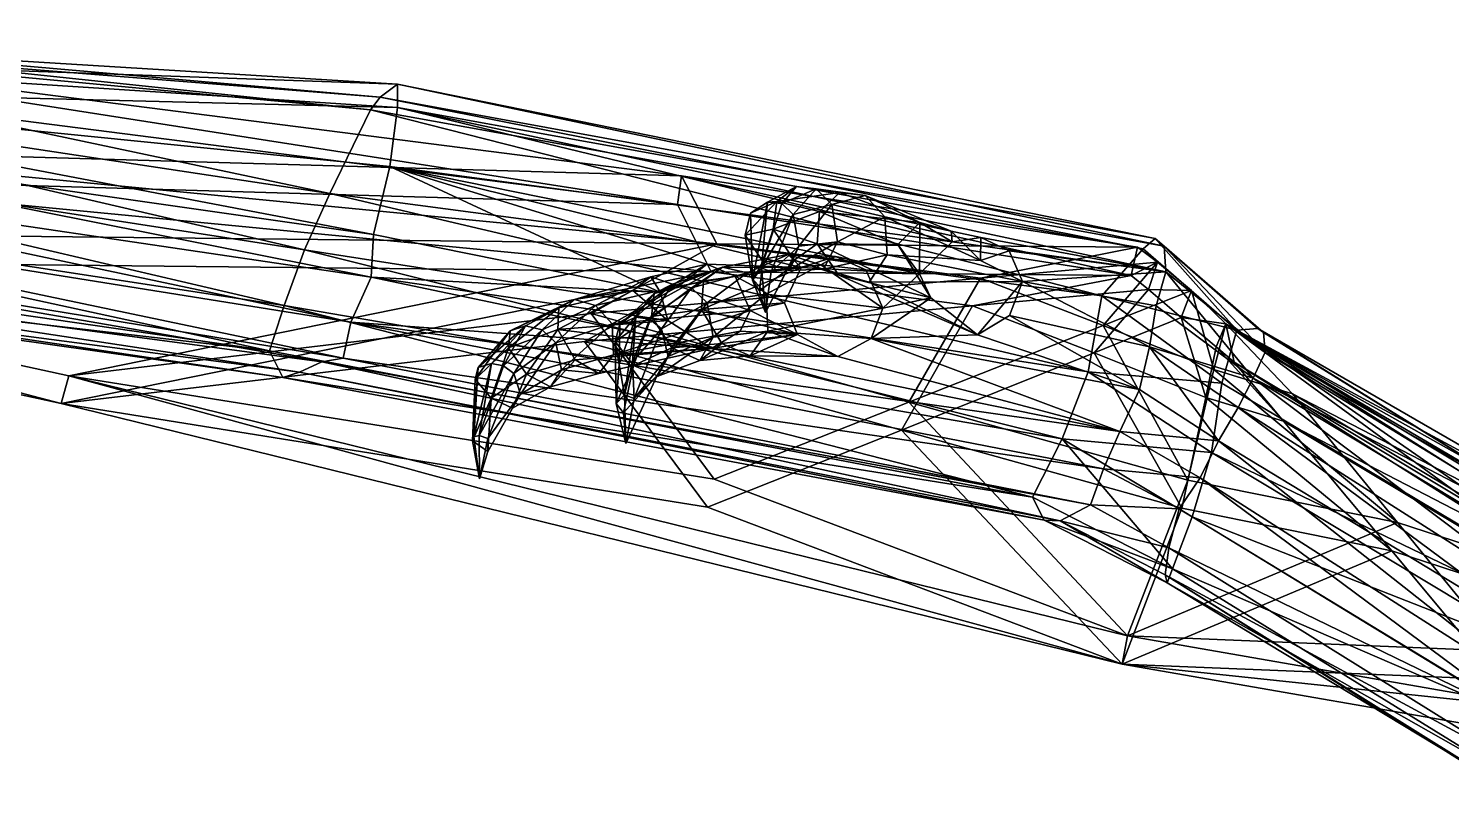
# Model space of a CAD drawing. Extents: x -3.67 to 3.67, y -1.12 to 0.75.
# Drawn here: x -1.6281 to -1.3156, y 0.2034 to 0.3706 of the extents above; entities that cross this region are included whole.
import ezdxf

# ---------------------------------------------------------------- set-up
doc = ezdxf.new("R2010")
doc.units = 0
doc.layers.add('PTERANDN$LWO', color=1, linetype='CONTINUOUS')

msp = doc.modelspace()

# ---------------------------------------------------------------- linework, layer by layer
at = {"layer": 'PTERANDN$LWO'}
for points in [[(-1.56189, 0.3344, 0.62786), (-1.73005, 0.35979, 0.62921), (-1.7249, 0.36884, 0.63714)], [(-1.72289, 0.37064, 0.64475), (-1.55298, 0.35279, 0.63169), (-1.7249, 0.36884, 0.63714)], [(-1.55298, 0.35279, 0.63169), (-1.56189, 0.3344, 0.62786), (-1.7249, 0.36884, 0.63714)], [(-1.55087, 0.35552, 0.63979), (-1.72289, 0.37064, 0.64475), (-1.72135, 0.36909, 0.65276)], [(-1.55298, 0.35279, 0.63169), (-1.72289, 0.37064, 0.64475), (-1.55087, 0.35552, 0.63979)], [(-1.72133, 0.36453, 0.66019), (-1.54704, 0.35843, 0.65815), (-1.72135, 0.36909, 0.65276)], [(-1.54704, 0.35843, 0.65815), (-1.55087, 0.35552, 0.63979), (-1.72135, 0.36909, 0.65276)], [(-1.7129, 0.36101, 0.6376), (-1.48554, 0.33197, 0.63655), (-1.71215, 0.3673, 0.63721)], [(-1.71215, 0.3673, 0.63721), (-1.48467, 0.33825, 0.6362), (-1.6931, 0.34427, 0.14988)], [(-1.48467, 0.33825, 0.6362), (-1.71215, 0.3673, 0.63721), (-1.48554, 0.33197, 0.63655)], [(-1.54707, 0.35324, 0.66647), (-1.72133, 0.36453, 0.66019), (-1.72153, 0.35765, 0.6656)], [(-1.54704, 0.35843, 0.65815), (-1.72133, 0.36453, 0.66019), (-1.54707, 0.35324, 0.66647)], [(-1.73005, 0.35979, 0.62921), (-1.56747, 0.32196, 0.62492), (-1.73544, 0.34797, 0.6253)], [(-1.56747, 0.32196, 0.62492), (-1.73005, 0.35979, 0.62921), (-1.56189, 0.3344, 0.62786)], [(-1.48554, 0.33197, 0.63655), (-1.7129, 0.36101, 0.6376), (-1.69405, 0.338, 0.15021)], [(-1.72192, 0.34958, 0.66868), (-1.55228, 0.32538, 0.67969), (-1.72153, 0.35765, 0.6656)], [(-1.55228, 0.32538, 0.67969), (-1.54874, 0.3403, 0.67833), (-1.72153, 0.35765, 0.6656)], [(-1.54874, 0.3403, 0.67833), (-1.54707, 0.35324, 0.66647), (-1.72153, 0.35765, 0.6656)], [(-1.38067, 0.32449, 0.64265), (-1.55087, 0.35552, 0.63979), (-1.54704, 0.35843, 0.65815)], [(-1.54704, 0.35843, 0.65815), (-1.54707, 0.35324, 0.66647), (-1.3787, 0.32281, 0.65215)], [(-1.38067, 0.32449, 0.64265), (-1.54704, 0.35843, 0.65815), (-1.3787, 0.32281, 0.65215)], [(-1.55298, 0.35279, 0.63169), (-1.55087, 0.35552, 0.63979), (-1.38328, 0.32223, 0.63342)], [(-1.55087, 0.35552, 0.63979), (-1.38067, 0.32449, 0.64265), (-1.38328, 0.32223, 0.63342)], [(-1.54874, 0.3403, 0.67833), (-1.42522, 0.32372, 0.66201), (-1.54707, 0.35324, 0.66647)], [(-1.54707, 0.35324, 0.66647), (-1.42522, 0.32372, 0.66201), (-1.37829, 0.31712, 0.66085)], [(-1.54707, 0.35324, 0.66647), (-1.37829, 0.31712, 0.66085), (-1.3787, 0.32281, 0.65215)], [(-1.39236, 0.31185, 0.62474), (-1.56189, 0.3344, 0.62786), (-1.55298, 0.35279, 0.63169)], [(-1.39236, 0.31185, 0.62474), (-1.55298, 0.35279, 0.63169), (-1.38328, 0.32223, 0.63342)], [(-1.57195, 0.30976, 0.62809), (-1.73896, 0.33543, 0.62453), (-1.73544, 0.34797, 0.6253)], [(-1.56747, 0.32196, 0.62492), (-1.57195, 0.30976, 0.62809), (-1.73544, 0.34797, 0.6253)], [(-1.5528, 0.31601, 0.68037), (-1.72192, 0.34958, 0.66868), (-1.72226, 0.34105, 0.66911)], [(-1.5528, 0.31601, 0.68037), (-1.55228, 0.32538, 0.67969), (-1.72192, 0.34958, 0.66868)], [(-1.6931, 0.34427, 0.14988), (-1.47693, 0.32334, 0.3919), (-1.76681, 0.32643, -0.36444)], [(-1.6931, 0.34427, 0.14988), (-1.48467, 0.33825, 0.6362), (-1.47693, 0.32334, 0.3919)], [(-1.72398, 0.33276, 0.66675), (-1.55732, 0.30609, 0.67026), (-1.72226, 0.34105, 0.66911)], [(-1.55732, 0.30609, 0.67026), (-1.5528, 0.31601, 0.68037), (-1.72226, 0.34105, 0.66911)], [(-1.47819, 0.31712, 0.39226), (-1.69405, 0.338, 0.15021), (-1.76795, 0.32019, -0.36403)], [(-1.48554, 0.33197, 0.63655), (-1.69405, 0.338, 0.15021), (-1.47819, 0.31712, 0.39226)], [(-1.55228, 0.32538, 0.67969), (-1.48925, 0.31262, 0.67683), (-1.54874, 0.3403, 0.67833)], [(-1.54874, 0.3403, 0.67833), (-1.45836, 0.3181, 0.67448), (-1.43237, 0.31668, 0.67191)], [(-1.48925, 0.31262, 0.67683), (-1.47909, 0.31886, 0.67569), (-1.54874, 0.3403, 0.67833)], [(-1.47909, 0.31886, 0.67569), (-1.45836, 0.3181, 0.67448), (-1.54874, 0.3403, 0.67833)], [(-1.43237, 0.31668, 0.67191), (-1.42522, 0.32372, 0.66201), (-1.54874, 0.3403, 0.67833)], [(-1.48554, 0.33197, 0.63655), (-1.38589, 0.31635, 0.63399), (-1.48467, 0.33825, 0.6362)], [(-1.48467, 0.33825, 0.6362), (-1.38455, 0.32254, 0.63354), (-1.47693, 0.32334, 0.3919)], [(-1.38455, 0.32254, 0.63354), (-1.48467, 0.33825, 0.6362), (-1.38589, 0.31635, 0.63399)], [(-1.73896, 0.33543, 0.62453), (-1.57515, 0.29979, 0.63272), (-1.74251, 0.32408, 0.62866)], [(-1.57515, 0.29979, 0.63272), (-1.73896, 0.33543, 0.62453), (-1.57195, 0.30976, 0.62809)], [(-1.45944, 0.33589, 0.73607), (-1.46577, 0.33249, 0.75276), (-1.46266, 0.33215, 0.75294)], [(-1.45944, 0.33589, 0.73607), (-1.46372, 0.33263, 0.73234), (-1.46577, 0.33249, 0.75276)], [(-1.45944, 0.33589, 0.73607), (-1.44988, 0.33461, 0.71474), (-1.46372, 0.33263, 0.73234)], [(-1.45433, 0.33041, 0.71097), (-1.46372, 0.33263, 0.73234), (-1.44988, 0.33461, 0.71474)], [(-1.4551, 0.33541, 0.73673), (-1.45944, 0.33589, 0.73607), (-1.46266, 0.33215, 0.75294)], [(-1.4551, 0.33541, 0.73673), (-1.46266, 0.33215, 0.75294), (-1.46013, 0.32976, 0.75183)], [(-1.45163, 0.33193, 0.73611), (-1.4551, 0.33541, 0.73673), (-1.46013, 0.32976, 0.75183)], [(-1.44988, 0.33461, 0.71474), (-1.45944, 0.33589, 0.73607), (-1.4551, 0.33541, 0.73673)], [(-1.44433, 0.3339, 0.7161), (-1.4551, 0.33541, 0.73673), (-1.45163, 0.33193, 0.73611)], [(-1.44433, 0.3339, 0.7161), (-1.44988, 0.33461, 0.71474), (-1.4551, 0.33541, 0.73673)], [(-1.44988, 0.33461, 0.71474), (-1.43232, 0.32803, 0.68227), (-1.45433, 0.33041, 0.71097)], [(-1.44988, 0.33461, 0.71474), (-1.44433, 0.3339, 0.7161), (-1.43232, 0.32803, 0.68227)], [(-1.55894, 0.29817, 0.66563), (-1.72398, 0.33276, 0.66675), (-1.72547, 0.32546, 0.66225)], [(-1.55894, 0.29817, 0.66563), (-1.55732, 0.30609, 0.67026), (-1.72398, 0.33276, 0.66675)], [(-1.56747, 0.32196, 0.62492), (-1.56189, 0.3344, 0.62786), (-1.39535, 0.29521, 0.62099)], [(-1.56189, 0.3344, 0.62786), (-1.39236, 0.31185, 0.62474), (-1.39535, 0.29521, 0.62099)], [(-1.38589, 0.31635, 0.63399), (-1.48554, 0.33197, 0.63655), (-1.47819, 0.31712, 0.39226)], [(-1.46951, 0.33003, 0.75012), (-1.46372, 0.33263, 0.73234), (-1.47072, 0.32524, 0.74677)], [(-1.46456, 0.3265, 0.72878), (-1.47072, 0.32524, 0.74677), (-1.46372, 0.33263, 0.73234)], [(-1.46372, 0.33263, 0.73234), (-1.46951, 0.33003, 0.75012), (-1.46577, 0.33249, 0.75276)], [(-1.46951, 0.33003, 0.75012), (-1.46907, 0.31535, 0.76285), (-1.46577, 0.33249, 0.75276)], [(-1.46707, 0.31807, 0.76541), (-1.46577, 0.33249, 0.75276), (-1.46907, 0.31535, 0.76285)], [(-1.46266, 0.33215, 0.75294), (-1.46577, 0.33249, 0.75276), (-1.46707, 0.31807, 0.76541)], [(-1.46266, 0.33215, 0.75294), (-1.46707, 0.31807, 0.76541), (-1.46013, 0.32976, 0.75183)], [(-1.46372, 0.33263, 0.73234), (-1.45433, 0.33041, 0.71097), (-1.46456, 0.3265, 0.72878)], [(-1.45163, 0.33193, 0.73611), (-1.46013, 0.32976, 0.75183), (-1.45888, 0.32277, 0.74875)], [(-1.4504, 0.32376, 0.73421), (-1.45163, 0.33193, 0.73611), (-1.45888, 0.32277, 0.74875)], [(-1.44002, 0.32923, 0.71636), (-1.44433, 0.3339, 0.7161), (-1.45163, 0.33193, 0.73611)], [(-1.44002, 0.32923, 0.71636), (-1.45163, 0.33193, 0.73611), (-1.4504, 0.32376, 0.73421)], [(-1.44433, 0.3339, 0.7161), (-1.44002, 0.32923, 0.71636), (-1.42543, 0.3261, 0.68373)], [(-1.42543, 0.3261, 0.68373), (-1.43232, 0.32803, 0.68227), (-1.44433, 0.3339, 0.7161)], [(-1.47072, 0.32524, 0.74677), (-1.46907, 0.31535, 0.76285), (-1.46951, 0.33003, 0.75012)], [(-1.46497, 0.31713, 0.76479), (-1.46013, 0.32976, 0.75183), (-1.46707, 0.31807, 0.76541)], [(-1.45888, 0.32277, 0.74875), (-1.46013, 0.32976, 0.75183), (-1.46497, 0.31713, 0.76479)], [(-1.45488, 0.32328, 0.70854), (-1.46456, 0.3265, 0.72878), (-1.45433, 0.33041, 0.71097)], [(-1.45433, 0.33041, 0.71097), (-1.43714, 0.32318, 0.68326), (-1.45488, 0.32328, 0.70854)], [(-1.43714, 0.32318, 0.68326), (-1.45433, 0.33041, 0.71097), (-1.43232, 0.32803, 0.68227)], [(-1.43952, 0.32092, 0.7167), (-1.44002, 0.32923, 0.71636), (-1.4504, 0.32376, 0.73421)], [(-1.44002, 0.32923, 0.71636), (-1.43952, 0.32092, 0.7167), (-1.41898, 0.31961, 0.68576)], [(-1.41898, 0.31961, 0.68576), (-1.42543, 0.3261, 0.68373), (-1.44002, 0.32923, 0.71636)], [(-1.76795, 0.32019, -0.36403), (-1.76681, 0.32643, -0.36444), (-1.6209, 0.28823, -0.38372)], [(-1.76681, 0.32643, -0.36444), (-1.47693, 0.32334, 0.3919), (-1.61925, 0.29433, -0.38444)], [(-1.76681, 0.32643, -0.36444), (-1.61925, 0.29433, -0.38444), (-1.6209, 0.28823, -0.38372)], [(-1.73094, 0.31971, 0.65447), (-1.56364, 0.2974, 0.65395), (-1.72547, 0.32546, 0.66225)], [(-1.56364, 0.2974, 0.65395), (-1.55894, 0.29817, 0.66563), (-1.72547, 0.32546, 0.66225)], [(-1.48925, 0.31262, 0.67683), (-1.55228, 0.32538, 0.67969), (-1.5528, 0.31601, 0.68037)], [(-1.46679, 0.31944, 0.74503), (-1.47072, 0.32524, 0.74677), (-1.46456, 0.3265, 0.72878)], [(-1.47072, 0.32524, 0.74677), (-1.46679, 0.31944, 0.74503), (-1.46907, 0.31535, 0.76285)], [(-1.4599, 0.31969, 0.72907), (-1.46679, 0.31944, 0.74503), (-1.46456, 0.3265, 0.72878)], [(-1.4599, 0.31969, 0.72907), (-1.46456, 0.3265, 0.72878), (-1.45488, 0.32328, 0.70854)], [(-1.43237, 0.31668, 0.67191), (-1.43714, 0.32318, 0.68326), (-1.43232, 0.32803, 0.68227)], [(-1.42522, 0.32372, 0.66201), (-1.43237, 0.31668, 0.67191), (-1.43232, 0.32803, 0.68227)], [(-1.43232, 0.32803, 0.68227), (-1.42543, 0.3261, 0.68373), (-1.42522, 0.32372, 0.66201)], [(-1.42543, 0.3261, 0.68373), (-1.41898, 0.31961, 0.68576), (-1.41891, 0.32471, 0.66318)], [(-1.41891, 0.32471, 0.66318), (-1.42522, 0.32372, 0.66201), (-1.42543, 0.3261, 0.68373)], [(-1.57515, 0.29979, 0.63272), (-1.7394, 0.31882, 0.63604), (-1.74251, 0.32408, 0.62866)], [(-1.47693, 0.32334, 0.3919), (-1.50453, 0.30798, 0.12482), (-1.61925, 0.29433, -0.38444)], [(-1.40109, 0.28043, 0.62081), (-1.57195, 0.30976, 0.62809), (-1.56747, 0.32196, 0.62492)], [(-1.40109, 0.28043, 0.62081), (-1.56747, 0.32196, 0.62492), (-1.39535, 0.29521, 0.62099)], [(-1.47693, 0.32334, 0.3919), (-1.41902, 0.31576, 0.47393), (-1.50453, 0.30798, 0.12482)], [(-1.47693, 0.32334, 0.3919), (-1.38455, 0.32254, 0.63354), (-1.41902, 0.31576, 0.47393)], [(-1.46625, 0.3082, 0.77015), (-1.45888, 0.32277, 0.74875), (-1.46497, 0.31713, 0.76479)], [(-1.46625, 0.3082, 0.77015), (-1.46146, 0.31762, 0.74588), (-1.45888, 0.32277, 0.74875)], [(-1.45348, 0.31772, 0.7316), (-1.4504, 0.32376, 0.73421), (-1.46128, 0.31744, 0.74577)], [(-1.4504, 0.32376, 0.73421), (-1.45888, 0.32277, 0.74875), (-1.46128, 0.31744, 0.74577)], [(-1.45009, 0.31639, 0.71117), (-1.4599, 0.31969, 0.72907), (-1.45488, 0.32328, 0.70854)], [(-1.42992, 0.31142, 0.67324), (-1.45488, 0.32328, 0.70854), (-1.43714, 0.32318, 0.68326)], [(-1.45488, 0.32328, 0.70854), (-1.42992, 0.31142, 0.67324), (-1.45009, 0.31639, 0.71117)], [(-1.43952, 0.32092, 0.7167), (-1.4504, 0.32376, 0.73421), (-1.45348, 0.31772, 0.7316)], [(-1.43237, 0.31668, 0.67191), (-1.42992, 0.31142, 0.67324), (-1.43714, 0.32318, 0.68326)], [(-1.41891, 0.32471, 0.66318), (-1.37829, 0.31712, 0.66085), (-1.42522, 0.32372, 0.66201)], [(-1.38455, 0.32254, 0.63354), (-1.38015, 0.31929, 0.63261), (-1.41902, 0.31576, 0.47393)], [(-1.41273, 0.3218, 0.66438), (-1.41891, 0.32471, 0.66318), (-1.41898, 0.31961, 0.68576)], [(-1.41273, 0.3218, 0.66438), (-1.37829, 0.31712, 0.66085), (-1.41891, 0.32471, 0.66318)], [(-1.39236, 0.31185, 0.62474), (-1.38328, 0.32223, 0.63342), (-1.36272, 0.30431, 0.62806)], [(-1.38015, 0.31929, 0.63261), (-1.38455, 0.32254, 0.63354), (-1.38589, 0.31635, 0.63399)], [(-1.38328, 0.32223, 0.63342), (-1.38067, 0.32449, 0.64265), (-1.36272, 0.30431, 0.62806)], [(-1.38067, 0.32449, 0.64265), (-1.3581, 0.30473, 0.63491), (-1.36272, 0.30431, 0.62806)], [(-1.35688, 0.30383, 0.64279), (-1.38067, 0.32449, 0.64265), (-1.3787, 0.32281, 0.65215)], [(-1.35688, 0.30383, 0.64279), (-1.3581, 0.30473, 0.63491), (-1.38067, 0.32449, 0.64265)], [(-1.37829, 0.31712, 0.66085), (-1.35651, 0.29947, 0.65021), (-1.3787, 0.32281, 0.65215)], [(-1.35651, 0.29947, 0.65021), (-1.35688, 0.30383, 0.64279), (-1.3787, 0.32281, 0.65215)], [(-1.47819, 0.31712, 0.39226), (-1.76795, 0.32019, -0.36403), (-1.6209, 0.28823, -0.38372)], [(-1.7394, 0.31882, 0.63604), (-1.57226, 0.29392, 0.63851), (-1.73594, 0.31718, 0.64509)], [(-1.7394, 0.31882, 0.63604), (-1.57515, 0.29979, 0.63272), (-1.57226, 0.29392, 0.63851)], [(-1.56855, 0.29509, 0.64394), (-1.73094, 0.31971, 0.65447), (-1.73594, 0.31718, 0.64509)], [(-1.73094, 0.31971, 0.65447), (-1.56855, 0.29509, 0.64394), (-1.56364, 0.2974, 0.65395)], [(-1.49137, 0.31604, 0.68798), (-1.48536, 0.31403, 0.68983), (-1.47909, 0.31886, 0.67569)], [(-1.47909, 0.31886, 0.67569), (-1.48925, 0.31262, 0.67683), (-1.49137, 0.31604, 0.68798)], [(-1.47287, 0.31621, 0.67551), (-1.47909, 0.31886, 0.67569), (-1.48536, 0.31403, 0.68983)], [(-1.47287, 0.31621, 0.67551), (-1.45836, 0.3181, 0.67448), (-1.47909, 0.31886, 0.67569)], [(-1.46128, 0.32093, 0.68385), (-1.45836, 0.3181, 0.67448), (-1.47569, 0.31818, 0.71321)], [(-1.47569, 0.31818, 0.71321), (-1.47027, 0.31696, 0.71477), (-1.46128, 0.32093, 0.68385)], [(-1.47027, 0.31696, 0.71477), (-1.4541, 0.31868, 0.68539), (-1.46128, 0.32093, 0.68385)], [(-1.46679, 0.31944, 0.74503), (-1.46751, 0.31301, 0.76184), (-1.46907, 0.31535, 0.76285)], [(-1.46679, 0.31944, 0.74503), (-1.46146, 0.31762, 0.74588), (-1.46751, 0.31301, 0.76184)], [(-1.46128, 0.31744, 0.74577), (-1.46679, 0.31944, 0.74503), (-1.4599, 0.31969, 0.72907)], [(-1.45084, 0.32056, 0.67288), (-1.45836, 0.3181, 0.67448), (-1.46128, 0.32093, 0.68385)], [(-1.46128, 0.32093, 0.68385), (-1.4541, 0.31868, 0.68539), (-1.45084, 0.32056, 0.67288)], [(-1.45348, 0.31772, 0.7316), (-1.46128, 0.31744, 0.74577), (-1.4599, 0.31969, 0.72907)], [(-1.45348, 0.31772, 0.7316), (-1.4599, 0.31969, 0.72907), (-1.45009, 0.31639, 0.71117)], [(-1.45084, 0.32056, 0.67288), (-1.43237, 0.31668, 0.67191), (-1.45836, 0.3181, 0.67448)], [(-1.4541, 0.31868, 0.68539), (-1.44416, 0.31757, 0.67308), (-1.45084, 0.32056, 0.67288)], [(-1.44343, 0.3149, 0.71538), (-1.43952, 0.32092, 0.7167), (-1.45348, 0.31772, 0.7316)], [(-1.44416, 0.31757, 0.67308), (-1.43237, 0.31668, 0.67191), (-1.45084, 0.32056, 0.67288)], [(-1.43952, 0.32092, 0.7167), (-1.44343, 0.3149, 0.71538), (-1.4098, 0.315, 0.66967)], [(-1.43952, 0.32092, 0.7167), (-1.4098, 0.315, 0.66967), (-1.41898, 0.31961, 0.68576)], [(-1.41902, 0.31576, 0.47393), (-1.38015, 0.31929, 0.63261), (-1.39206, 0.30536, 0.47069)], [(-1.41898, 0.31961, 0.68576), (-1.4098, 0.315, 0.66967), (-1.41273, 0.3218, 0.66438)], [(-1.41273, 0.3218, 0.66438), (-1.4098, 0.315, 0.66967), (-1.37829, 0.31712, 0.66085)], [(-1.38015, 0.31929, 0.63261), (-1.37265, 0.31303, 0.63075), (-1.39206, 0.30536, 0.47069)], [(-1.38211, 0.31328, 0.63316), (-1.38015, 0.31929, 0.63261), (-1.38589, 0.31635, 0.63399)], [(-1.37265, 0.31303, 0.63075), (-1.38015, 0.31929, 0.63261), (-1.38211, 0.31328, 0.63316)], [(-1.57226, 0.29392, 0.63851), (-1.56855, 0.29509, 0.64394), (-1.73594, 0.31718, 0.64509)], [(-1.50599, 0.30182, 0.1253), (-1.47819, 0.31712, 0.39226), (-1.6209, 0.28823, -0.38372)], [(-1.47809, 0.3003, 0.67525), (-1.5528, 0.31601, 0.68037), (-1.55732, 0.30609, 0.67026)], [(-1.47809, 0.3003, 0.67525), (-1.48767, 0.30648, 0.67716), (-1.5528, 0.31601, 0.68037)], [(-1.48767, 0.30648, 0.67716), (-1.48925, 0.31262, 0.67683), (-1.5528, 0.31601, 0.68037)], [(-1.5082, 0.31107, 0.71695), (-1.50358, 0.30973, 0.71836), (-1.49137, 0.31604, 0.68798)], [(-1.49137, 0.31604, 0.68798), (-1.49536, 0.31306, 0.68678), (-1.5082, 0.31107, 0.71695)], [(-1.42076, 0.30967, 0.47445), (-1.47819, 0.31712, 0.39226), (-1.50599, 0.30182, 0.1253)], [(-1.50453, 0.30798, 0.12482), (-1.41902, 0.31576, 0.47393), (-1.43477, 0.28849, 0.11854)], [(-1.48536, 0.31403, 0.68983), (-1.49137, 0.31604, 0.68798), (-1.50358, 0.30973, 0.71836)], [(-1.48925, 0.31262, 0.67683), (-1.49536, 0.31306, 0.68678), (-1.49137, 0.31604, 0.68798)], [(-1.48668, 0.31446, 0.73322), (-1.47569, 0.31818, 0.71321), (-1.49069, 0.31242, 0.7282)], [(-1.47569, 0.31818, 0.71321), (-1.47986, 0.31519, 0.70818), (-1.49069, 0.31242, 0.7282)], [(-1.48668, 0.31446, 0.73322), (-1.48247, 0.31365, 0.73403), (-1.47569, 0.31818, 0.71321)], [(-1.47287, 0.31621, 0.67551), (-1.48536, 0.31403, 0.68983), (-1.46962, 0.30864, 0.67594)], [(-1.47027, 0.31696, 0.71477), (-1.47569, 0.31818, 0.71321), (-1.48247, 0.31365, 0.73403)], [(-1.48247, 0.31365, 0.73403), (-1.47905, 0.31032, 0.7328), (-1.47027, 0.31696, 0.71477)], [(-1.46207, 0.31035, 0.67531), (-1.4803, 0.30891, 0.70401), (-1.45836, 0.3181, 0.67448)], [(-1.4803, 0.30891, 0.70401), (-1.47986, 0.31519, 0.70818), (-1.45836, 0.3181, 0.67448)], [(-1.47986, 0.31519, 0.70818), (-1.47569, 0.31818, 0.71321), (-1.45836, 0.3181, 0.67448)], [(-1.46606, 0.31224, 0.71418), (-1.47027, 0.31696, 0.71477), (-1.47905, 0.31032, 0.7328)], [(-1.38589, 0.31635, 0.63399), (-1.47819, 0.31712, 0.39226), (-1.42076, 0.30967, 0.47445)], [(-1.46207, 0.31035, 0.67531), (-1.45836, 0.3181, 0.67448), (-1.47287, 0.31621, 0.67551)], [(-1.46962, 0.30864, 0.67594), (-1.46207, 0.31035, 0.67531), (-1.47287, 0.31621, 0.67551)], [(-1.47027, 0.31696, 0.71477), (-1.46606, 0.31224, 0.71418), (-1.4541, 0.31868, 0.68539)], [(-1.46907, 0.31535, 0.76285), (-1.46625, 0.3082, 0.77015), (-1.46707, 0.31807, 0.76541)], [(-1.46146, 0.31762, 0.74588), (-1.46625, 0.3082, 0.77015), (-1.46751, 0.31301, 0.76184)], [(-1.46707, 0.31807, 0.76541), (-1.46625, 0.3082, 0.77015), (-1.46497, 0.31713, 0.76479)], [(-1.46606, 0.31224, 0.71418), (-1.44046, 0.30916, 0.67406), (-1.4541, 0.31868, 0.68539)], [(-1.44416, 0.31757, 0.67308), (-1.4541, 0.31868, 0.68539), (-1.44046, 0.30916, 0.67406)], [(-1.44343, 0.3149, 0.71538), (-1.45348, 0.31772, 0.7316), (-1.45009, 0.31639, 0.71117)], [(-1.41966, 0.30334, 0.67326), (-1.45009, 0.31639, 0.71117), (-1.42992, 0.31142, 0.67324)], [(-1.45009, 0.31639, 0.71117), (-1.41966, 0.30334, 0.67326), (-1.44343, 0.3149, 0.71538)], [(-1.44416, 0.31757, 0.67308), (-1.44046, 0.30916, 0.67406), (-1.43237, 0.31668, 0.67191)], [(-1.42992, 0.31142, 0.67324), (-1.43237, 0.31668, 0.67191), (-1.44046, 0.30916, 0.67406)], [(-1.41902, 0.31576, 0.47393), (-1.39206, 0.30536, 0.47069), (-1.43477, 0.28849, 0.11854)], [(-1.38211, 0.31328, 0.63316), (-1.38589, 0.31635, 0.63399), (-1.42076, 0.30967, 0.47445)], [(-1.4098, 0.315, 0.66967), (-1.38042, 0.30965, 0.66784), (-1.37829, 0.31712, 0.66085)], [(-1.37829, 0.31712, 0.66085), (-1.38042, 0.30965, 0.66784), (-1.3591, 0.29379, 0.65656)], [(-1.3591, 0.29379, 0.65656), (-1.35651, 0.29947, 0.65021), (-1.37829, 0.31712, 0.66085)], [(-1.51161, 0.30928, 0.71202), (-1.49536, 0.31306, 0.68678), (-1.51184, 0.30447, 0.70753)], [(-1.48767, 0.30648, 0.67716), (-1.51184, 0.30447, 0.70753), (-1.49536, 0.31306, 0.68678)], [(-1.49536, 0.31306, 0.68678), (-1.51161, 0.30928, 0.71202), (-1.5082, 0.31107, 0.71695)], [(-1.50358, 0.30973, 0.71836), (-1.49992, 0.3057, 0.71737), (-1.48536, 0.31403, 0.68983)], [(-1.46962, 0.30864, 0.67594), (-1.48536, 0.31403, 0.68983), (-1.49992, 0.3057, 0.71737)], [(-1.49469, 0.30722, 0.74815), (-1.48668, 0.31446, 0.73322), (-1.49823, 0.30562, 0.74471)], [(-1.48668, 0.31446, 0.73322), (-1.49069, 0.31242, 0.7282), (-1.49823, 0.30562, 0.74471)], [(-1.48925, 0.31262, 0.67683), (-1.48767, 0.30648, 0.67716), (-1.49536, 0.31306, 0.68678)], [(-1.49469, 0.30722, 0.74815), (-1.49161, 0.30675, 0.74848), (-1.48668, 0.31446, 0.73322)], [(-1.48247, 0.31365, 0.73403), (-1.48668, 0.31446, 0.73322), (-1.49161, 0.30675, 0.74848)], [(-1.49161, 0.30675, 0.74848), (-1.48903, 0.30462, 0.74701), (-1.48247, 0.31365, 0.73403)], [(-1.49069, 0.31242, 0.7282), (-1.47986, 0.31519, 0.70818), (-1.49124, 0.30736, 0.72293)], [(-1.47986, 0.31519, 0.70818), (-1.4803, 0.30891, 0.70401), (-1.49124, 0.30736, 0.72293)], [(-1.47905, 0.31032, 0.7328), (-1.48247, 0.31365, 0.73403), (-1.48903, 0.30462, 0.74701)], [(-1.46751, 0.31301, 0.76184), (-1.46625, 0.3082, 0.77015), (-1.46907, 0.31535, 0.76285)], [(-1.44343, 0.3149, 0.71538), (-1.41966, 0.30334, 0.67326), (-1.4098, 0.315, 0.66967)], [(-1.38211, 0.31328, 0.63316), (-1.42076, 0.30967, 0.47445), (-1.39403, 0.29934, 0.47117)], [(-1.41966, 0.30334, 0.67326), (-1.41264, 0.30756, 0.67247), (-1.4098, 0.315, 0.66967)], [(-1.4098, 0.315, 0.66967), (-1.41264, 0.30756, 0.67247), (-1.38186, 0.30066, 0.67111)], [(-1.38042, 0.30965, 0.66784), (-1.4098, 0.315, 0.66967), (-1.38186, 0.30066, 0.67111)], [(-1.37491, 0.30712, 0.63125), (-1.38211, 0.31328, 0.63316), (-1.39403, 0.29934, 0.47117)], [(-1.39206, 0.30536, 0.47069), (-1.37265, 0.31303, 0.63075), (-1.36778, 0.29566, 0.46794)], [(-1.37491, 0.30712, 0.63125), (-1.37265, 0.31303, 0.63075), (-1.38211, 0.31328, 0.63316)], [(-1.36511, 0.30576, 0.62812), (-1.37265, 0.31303, 0.63075), (-1.37491, 0.30712, 0.63125)], [(-1.37265, 0.31303, 0.63075), (-1.36511, 0.30576, 0.62812), (-1.36778, 0.29566, 0.46794)], [(-1.57515, 0.29979, 0.63272), (-1.57195, 0.30976, 0.62809), (-1.40755, 0.26765, 0.62683)], [(-1.57195, 0.30976, 0.62809), (-1.40109, 0.28043, 0.62081), (-1.40755, 0.26765, 0.62683)], [(-1.5189, 0.30526, 0.73335), (-1.5082, 0.31107, 0.71695), (-1.5223, 0.30416, 0.72872)], [(-1.51161, 0.30928, 0.71202), (-1.5223, 0.30416, 0.72872), (-1.5082, 0.31107, 0.71695)], [(-1.5082, 0.31107, 0.71695), (-1.5189, 0.30526, 0.73335), (-1.51527, 0.30438, 0.73409)], [(-1.50358, 0.30973, 0.71836), (-1.5082, 0.31107, 0.71695), (-1.51527, 0.30438, 0.73409)], [(-1.50358, 0.30973, 0.71836), (-1.51527, 0.30438, 0.73409), (-1.51225, 0.30159, 0.73266)], [(-1.49992, 0.3057, 0.71737), (-1.50358, 0.30973, 0.71836), (-1.51225, 0.30159, 0.73266)], [(-1.42076, 0.30967, 0.47445), (-1.50599, 0.30182, 0.1253), (-1.43636, 0.28236, 0.11901)], [(-1.49823, 0.30562, 0.74471), (-1.49069, 0.31242, 0.7282), (-1.49922, 0.30186, 0.74018)], [(-1.49069, 0.31242, 0.7282), (-1.49124, 0.30736, 0.72293), (-1.49922, 0.30186, 0.74018)], [(-1.48903, 0.30462, 0.74701), (-1.48762, 0.29858, 0.74239), (-1.47905, 0.31032, 0.7328)], [(-1.47773, 0.30279, 0.72891), (-1.47905, 0.31032, 0.7328), (-1.48762, 0.29858, 0.74239)], [(-1.46207, 0.31035, 0.67531), (-1.45918, 0.30336, 0.67568), (-1.4803, 0.30891, 0.70401)], [(-1.47905, 0.31032, 0.7328), (-1.47773, 0.30279, 0.72891), (-1.46606, 0.31224, 0.71418)], [(-1.4657, 0.30409, 0.71248), (-1.46606, 0.31224, 0.71418), (-1.47773, 0.30279, 0.72891)], [(-1.46207, 0.31035, 0.67531), (-1.46962, 0.30864, 0.67594), (-1.45918, 0.30336, 0.67568)], [(-1.46606, 0.31224, 0.71418), (-1.4657, 0.30409, 0.71248), (-1.44046, 0.30916, 0.67406)], [(-1.44046, 0.30916, 0.67406), (-1.44302, 0.3025, 0.67478), (-1.42992, 0.31142, 0.67324)], [(-1.42992, 0.31142, 0.67324), (-1.44302, 0.3025, 0.67478), (-1.41966, 0.30334, 0.67326)], [(-1.39403, 0.29934, 0.47117), (-1.42076, 0.30967, 0.47445), (-1.43636, 0.28236, 0.11901)], [(-1.39535, 0.29521, 0.62099), (-1.39236, 0.31185, 0.62474), (-1.36597, 0.29266, 0.62027)], [(-1.36597, 0.29266, 0.62027), (-1.39236, 0.31185, 0.62474), (-1.36272, 0.30431, 0.62806)], [(-1.38042, 0.30965, 0.66784), (-1.38186, 0.30066, 0.67111), (-1.3591, 0.29379, 0.65656)], [(-1.61925, 0.29433, -0.38444), (-1.50453, 0.30798, 0.12482), (-1.47748, 0.27162, -0.2336)], [(-1.5223, 0.30416, 0.72872), (-1.51161, 0.30928, 0.71202), (-1.5227, 0.30046, 0.72359)], [(-1.51184, 0.30447, 0.70753), (-1.5227, 0.30046, 0.72359), (-1.51161, 0.30928, 0.71202)], [(-1.48767, 0.30648, 0.67716), (-1.47809, 0.3003, 0.67525), (-1.51184, 0.30447, 0.70753)], [(-1.50453, 0.30798, 0.12482), (-1.43477, 0.28849, 0.11854), (-1.47748, 0.27162, -0.2336)], [(-1.49992, 0.3057, 0.71737), (-1.49958, 0.29894, 0.71477), (-1.46962, 0.30864, 0.67594)], [(-1.49958, 0.29894, 0.71477), (-1.47176, 0.30415, 0.67637), (-1.46962, 0.30864, 0.67594)], [(-1.49922, 0.30186, 0.74018), (-1.49124, 0.30736, 0.72293), (-1.49524, 0.29655, 0.73735)], [(-1.49837, 0.29679, 0.75273), (-1.49469, 0.30722, 0.74815), (-1.49823, 0.30562, 0.74471)], [(-1.49722, 0.29016, 0.75666), (-1.49469, 0.30722, 0.74815), (-1.49837, 0.29679, 0.75273)], [(-1.49469, 0.30722, 0.74815), (-1.49722, 0.29016, 0.75666), (-1.49542, 0.29736, 0.75444)], [(-1.49469, 0.30722, 0.74815), (-1.49542, 0.29736, 0.75444), (-1.49161, 0.30675, 0.74848)], [(-1.49161, 0.30675, 0.74848), (-1.49542, 0.29736, 0.75444), (-1.48903, 0.30462, 0.74701)], [(-1.48677, 0.30047, 0.72198), (-1.49524, 0.29655, 0.73735), (-1.49124, 0.30736, 0.72293)], [(-1.49124, 0.30736, 0.72293), (-1.4803, 0.30891, 0.70401), (-1.48677, 0.30047, 0.72198)], [(-1.47584, 0.30143, 0.70519), (-1.48677, 0.30047, 0.72198), (-1.4803, 0.30891, 0.70401)], [(-1.47584, 0.30143, 0.70519), (-1.4803, 0.30891, 0.70401), (-1.45918, 0.30336, 0.67568)], [(-1.47176, 0.30415, 0.67637), (-1.45918, 0.30336, 0.67568), (-1.46962, 0.30864, 0.67594)], [(-1.44302, 0.3025, 0.67478), (-1.44046, 0.30916, 0.67406), (-1.4657, 0.30409, 0.71248)], [(-1.41264, 0.30756, 0.67247), (-1.41966, 0.30334, 0.67326), (-1.3841, 0.29132, 0.67206)], [(-1.38186, 0.30066, 0.67111), (-1.41264, 0.30756, 0.67247), (-1.3841, 0.29132, 0.67206)], [(-1.37491, 0.30712, 0.63125), (-1.39403, 0.29934, 0.47117), (-1.36953, 0.28957, 0.46836)], [(-1.36726, 0.30069, 0.62928), (-1.36511, 0.30576, 0.62812), (-1.37491, 0.30712, 0.63125)], [(-1.36726, 0.30069, 0.62928), (-1.37491, 0.30712, 0.63125), (-1.36953, 0.28957, 0.46836)], [(-1.55732, 0.30609, 0.67026), (-1.55894, 0.29817, 0.66563), (-1.39196, 0.27387, 0.66478)], [(-1.38842, 0.28208, 0.66971), (-1.47809, 0.3003, 0.67525), (-1.55732, 0.30609, 0.67026)], [(-1.38842, 0.28208, 0.66971), (-1.55732, 0.30609, 0.67026), (-1.39196, 0.27387, 0.66478)], [(-1.52934, 0.29616, 0.74115), (-1.5223, 0.30416, 0.72872), (-1.53001, 0.29358, 0.73669)], [(-1.5227, 0.30046, 0.72359), (-1.53001, 0.29358, 0.73669), (-1.5223, 0.30416, 0.72872)], [(-1.52641, 0.297, 0.74449), (-1.5189, 0.30526, 0.73335), (-1.52934, 0.29616, 0.74115)], [(-1.5223, 0.30416, 0.72872), (-1.52934, 0.29616, 0.74115), (-1.5189, 0.30526, 0.73335)], [(-1.5189, 0.30526, 0.73335), (-1.52641, 0.297, 0.74449), (-1.52376, 0.29651, 0.74484)], [(-1.51527, 0.30438, 0.73409), (-1.5189, 0.30526, 0.73335), (-1.52376, 0.29651, 0.74484)], [(-1.51527, 0.30438, 0.73409), (-1.52376, 0.29651, 0.74484), (-1.52146, 0.29485, 0.7434)], [(-1.51873, 0.29467, 0.72183), (-1.5227, 0.30046, 0.72359), (-1.51184, 0.30447, 0.70753)], [(-1.51225, 0.30159, 0.73266), (-1.51527, 0.30438, 0.73409), (-1.52146, 0.29485, 0.7434)], [(-1.50806, 0.29782, 0.70769), (-1.51873, 0.29467, 0.72183), (-1.51184, 0.30447, 0.70753)], [(-1.49992, 0.3057, 0.71737), (-1.51225, 0.30159, 0.73266), (-1.51103, 0.29562, 0.72834)], [(-1.47809, 0.3003, 0.67525), (-1.50806, 0.29782, 0.70769), (-1.51184, 0.30447, 0.70753)], [(-1.49958, 0.29894, 0.71477), (-1.49992, 0.3057, 0.71737), (-1.51103, 0.29562, 0.72834)], [(-1.47176, 0.30415, 0.67637), (-1.49958, 0.29894, 0.71477), (-1.47809, 0.3003, 0.67525)], [(-1.49823, 0.30562, 0.74471), (-1.49922, 0.30186, 0.74018), (-1.49837, 0.29679, 0.75273)], [(-1.49509, 0.28934, 0.75598), (-1.48903, 0.30462, 0.74701), (-1.49542, 0.29736, 0.75444)], [(-1.48762, 0.29858, 0.74239), (-1.48903, 0.30462, 0.74701), (-1.49509, 0.28934, 0.75598)], [(-1.47773, 0.30279, 0.72891), (-1.48065, 0.29767, 0.72453), (-1.4657, 0.30409, 0.71248)], [(-1.46957, 0.29872, 0.7094), (-1.4657, 0.30409, 0.71248), (-1.48065, 0.29767, 0.72453)], [(-1.47176, 0.30415, 0.67637), (-1.47809, 0.3003, 0.67525), (-1.45918, 0.30336, 0.67568)], [(-1.45918, 0.30336, 0.67568), (-1.47809, 0.3003, 0.67525), (-1.45032, 0.29856, 0.67468)], [(-1.47584, 0.30143, 0.70519), (-1.45918, 0.30336, 0.67568), (-1.46957, 0.29872, 0.7094)], [(-1.46957, 0.29872, 0.7094), (-1.45032, 0.29856, 0.67468), (-1.4657, 0.30409, 0.71248)], [(-1.45918, 0.30336, 0.67568), (-1.45032, 0.29856, 0.67468), (-1.46957, 0.29872, 0.7094)], [(-1.45032, 0.29856, 0.67468), (-1.44302, 0.3025, 0.67478), (-1.4657, 0.30409, 0.71248)], [(-1.41966, 0.30334, 0.67326), (-1.44302, 0.3025, 0.67478), (-1.3841, 0.29132, 0.67206)], [(-1.43477, 0.28849, 0.11854), (-1.39206, 0.30536, 0.47069), (-1.37346, 0.2714, 0.11388)], [(-1.39206, 0.30536, 0.47069), (-1.36778, 0.29566, 0.46794), (-1.37346, 0.2714, 0.11388)], [(-1.36778, 0.29566, 0.46794), (-1.36511, 0.30576, 0.62812), (-1.35047, 0.29034, 0.46575)], [(-1.36333, 0.2973, 0.62815), (-1.36511, 0.30576, 0.62812), (-1.36726, 0.30069, 0.62928)], [(-1.36272, 0.30431, 0.62806), (-1.22389, 0.20789, 0.61701), (-1.36597, 0.29266, 0.62027)], [(-1.35047, 0.29034, 0.46575), (-1.36511, 0.30576, 0.62812), (-1.29606, 0.26222, 0.46316)], [(-1.36511, 0.30576, 0.62812), (-1.30582, 0.27012, 0.62655), (-1.29606, 0.26222, 0.46316)], [(-1.36333, 0.2973, 0.62815), (-1.30876, 0.26449, 0.62655), (-1.36511, 0.30576, 0.62812)], [(-1.30582, 0.27012, 0.62655), (-1.36511, 0.30576, 0.62812), (-1.30876, 0.26449, 0.62655)], [(-1.3581, 0.30473, 0.63491), (-1.28011, 0.25969, 0.63384), (-1.36272, 0.30431, 0.62806)], [(-1.36272, 0.30431, 0.62806), (-1.20191, 0.21404, 0.63278), (-1.20482, 0.2115, 0.62571)], [(-1.36272, 0.30431, 0.62806), (-1.28011, 0.25969, 0.63384), (-1.20191, 0.21404, 0.63278)], [(-1.22389, 0.20789, 0.61701), (-1.36272, 0.30431, 0.62806), (-1.20482, 0.2115, 0.62571)], [(-1.28033, 0.25644, 0.64157), (-1.3581, 0.30473, 0.63491), (-1.35688, 0.30383, 0.64279)], [(-1.3581, 0.30473, 0.63491), (-1.28033, 0.25644, 0.64157), (-1.28011, 0.25969, 0.63384)], [(-1.35651, 0.29947, 0.65021), (-1.28033, 0.25644, 0.64157), (-1.35688, 0.30383, 0.64279)], [(-1.50599, 0.30182, 0.1253), (-1.6209, 0.28823, -0.38372), (-1.47898, 0.26546, -0.23314)], [(-1.52645, 0.28937, 0.7337), (-1.53001, 0.29358, 0.73669), (-1.5227, 0.30046, 0.72359)], [(-1.51873, 0.29467, 0.72183), (-1.52645, 0.28937, 0.7337), (-1.5227, 0.30046, 0.72359)], [(-1.51225, 0.30159, 0.73266), (-1.52146, 0.29485, 0.7434), (-1.52006, 0.2903, 0.73865)], [(-1.51103, 0.29562, 0.72834), (-1.51225, 0.30159, 0.73266), (-1.52006, 0.2903, 0.73865)], [(-1.50806, 0.29782, 0.70769), (-1.47809, 0.3003, 0.67525), (-1.50283, 0.29482, 0.7112)], [(-1.43636, 0.28236, 0.11901), (-1.50599, 0.30182, 0.1253), (-1.47898, 0.26546, -0.23314)], [(-1.50283, 0.29482, 0.7112), (-1.47809, 0.3003, 0.67525), (-1.49958, 0.29894, 0.71477)], [(-1.49904, 0.28824, 0.75336), (-1.49837, 0.29679, 0.75273), (-1.49922, 0.30186, 0.74018)], [(-1.49922, 0.30186, 0.74018), (-1.49524, 0.29655, 0.73735), (-1.49904, 0.28824, 0.75336)], [(-1.49524, 0.29655, 0.73735), (-1.48677, 0.30047, 0.72198), (-1.48984, 0.29424, 0.73798)], [(-1.48762, 0.29858, 0.74239), (-1.48984, 0.29424, 0.73798), (-1.47773, 0.30279, 0.72891)], [(-1.48065, 0.29767, 0.72453), (-1.47773, 0.30279, 0.72891), (-1.48984, 0.29424, 0.73798)], [(-1.48065, 0.29767, 0.72453), (-1.48984, 0.29424, 0.73798), (-1.48677, 0.30047, 0.72198)], [(-1.48677, 0.30047, 0.72198), (-1.47584, 0.30143, 0.70519), (-1.48065, 0.29767, 0.72453)], [(-1.46957, 0.29872, 0.7094), (-1.48065, 0.29767, 0.72453), (-1.47584, 0.30143, 0.70519)], [(-1.45032, 0.29856, 0.67468), (-1.47809, 0.3003, 0.67525), (-1.38842, 0.28208, 0.66971)], [(-1.44302, 0.3025, 0.67478), (-1.45032, 0.29856, 0.67468), (-1.38842, 0.28208, 0.66971)], [(-1.3841, 0.29132, 0.67206), (-1.44302, 0.3025, 0.67478), (-1.38842, 0.28208, 0.66971)], [(-1.36677, 0.27999, 0.66354), (-1.38186, 0.30066, 0.67111), (-1.3841, 0.29132, 0.67206)], [(-1.38186, 0.30066, 0.67111), (-1.36245, 0.28737, 0.66133), (-1.3591, 0.29379, 0.65656)], [(-1.38186, 0.30066, 0.67111), (-1.36677, 0.27999, 0.66354), (-1.36245, 0.28737, 0.66133)], [(-1.36726, 0.30069, 0.62928), (-1.36953, 0.28957, 0.46836), (-1.35246, 0.28432, 0.46601)], [(-1.36333, 0.2973, 0.62815), (-1.36726, 0.30069, 0.62928), (-1.35246, 0.28432, 0.46601)], [(-1.57226, 0.29392, 0.63851), (-1.57515, 0.29979, 0.63272), (-1.40755, 0.26765, 0.62683)], [(-1.56364, 0.2974, 0.65395), (-1.56855, 0.29509, 0.64394), (-1.40148, 0.26242, 0.64577)], [(-1.55894, 0.29817, 0.66563), (-1.56364, 0.2974, 0.65395), (-1.39484, 0.26598, 0.65641)], [(-1.39484, 0.26598, 0.65641), (-1.56364, 0.2974, 0.65395), (-1.40148, 0.26242, 0.64577)], [(-1.55894, 0.29817, 0.66563), (-1.39484, 0.26598, 0.65641), (-1.39196, 0.27387, 0.66478)], [(-1.52912, 0.28119, 0.74926), (-1.52641, 0.297, 0.74449), (-1.53031, 0.28092, 0.74793)], [(-1.52934, 0.29616, 0.74115), (-1.53031, 0.28092, 0.74793), (-1.52641, 0.297, 0.74449)], [(-1.52376, 0.29651, 0.74484), (-1.52641, 0.297, 0.74449), (-1.52912, 0.28119, 0.74926)], [(-1.51347, 0.29186, 0.72372), (-1.51873, 0.29467, 0.72183), (-1.50806, 0.29782, 0.70769)], [(-1.50283, 0.29482, 0.7112), (-1.51347, 0.29186, 0.72372), (-1.50806, 0.29782, 0.70769)], [(-1.49958, 0.29894, 0.71477), (-1.51103, 0.29562, 0.72834), (-1.50283, 0.29482, 0.7112)], [(-1.49542, 0.29736, 0.75444), (-1.49722, 0.29016, 0.75666), (-1.49509, 0.28934, 0.75598)], [(-1.49509, 0.28934, 0.75598), (-1.49003, 0.29439, 0.73813), (-1.48762, 0.29858, 0.74239)], [(-1.39403, 0.29934, 0.47117), (-1.43636, 0.28236, 0.11901), (-1.37482, 0.26522, 0.11431)], [(-1.36953, 0.28957, 0.46836), (-1.39403, 0.29934, 0.47117), (-1.37482, 0.26522, 0.11431)], [(-1.30876, 0.26449, 0.62655), (-1.36333, 0.2973, 0.62815), (-1.29859, 0.2564, 0.46318)], [(-1.36333, 0.2973, 0.62815), (-1.35246, 0.28432, 0.46601), (-1.29859, 0.2564, 0.46318)], [(-1.28002, 0.25267, 0.64682), (-1.35651, 0.29947, 0.65021), (-1.3591, 0.29379, 0.65656)], [(-1.35651, 0.29947, 0.65021), (-1.28002, 0.25267, 0.64682), (-1.28033, 0.25644, 0.64157)], [(-1.6209, 0.28823, -0.38372), (-1.61925, 0.29433, -0.38444), (-1.38793, 0.23094, -0.40024)], [(-1.61925, 0.29433, -0.38444), (-1.47748, 0.27162, -0.2336), (-1.38669, 0.23716, -0.40063)], [(-1.61925, 0.29433, -0.38444), (-1.38669, 0.23716, -0.40063), (-1.38793, 0.23094, -0.40024)], [(-1.56855, 0.29509, 0.64394), (-1.57226, 0.29392, 0.63851), (-1.40503, 0.2626, 0.63545)], [(-1.40503, 0.2626, 0.63545), (-1.57226, 0.29392, 0.63851), (-1.40755, 0.26765, 0.62683)], [(-1.56855, 0.29509, 0.64394), (-1.40503, 0.2626, 0.63545), (-1.40148, 0.26242, 0.64577)], [(-1.53031, 0.28092, 0.74793), (-1.52934, 0.29616, 0.74115), (-1.53056, 0.28003, 0.74607)], [(-1.53001, 0.29358, 0.73669), (-1.53056, 0.28003, 0.74607), (-1.52934, 0.29616, 0.74115)], [(-1.52376, 0.29651, 0.74484), (-1.52912, 0.28119, 0.74926), (-1.52146, 0.29485, 0.7434)], [(-1.52724, 0.28055, 0.74865), (-1.52146, 0.29485, 0.7434), (-1.52912, 0.28119, 0.74926)], [(-1.52006, 0.2903, 0.73865), (-1.52146, 0.29485, 0.7434), (-1.52724, 0.28055, 0.74865)], [(-1.52181, 0.28722, 0.73416), (-1.52645, 0.28937, 0.7337), (-1.51873, 0.29467, 0.72183)], [(-1.51347, 0.29186, 0.72372), (-1.52181, 0.28722, 0.73416), (-1.51873, 0.29467, 0.72183)], [(-1.51103, 0.29562, 0.72834), (-1.52006, 0.2903, 0.73865), (-1.51347, 0.29186, 0.72372)], [(-1.51347, 0.29186, 0.72372), (-1.50283, 0.29482, 0.7112), (-1.51103, 0.29562, 0.72834)], [(-1.49837, 0.29679, 0.75273), (-1.49904, 0.28824, 0.75336), (-1.49722, 0.29016, 0.75666)], [(-1.49743, 0.28617, 0.75192), (-1.49904, 0.28824, 0.75336), (-1.49524, 0.29655, 0.73735)], [(-1.49524, 0.29655, 0.73735), (-1.49003, 0.29439, 0.73813), (-1.49743, 0.28617, 0.75192)], [(-1.49693, 0.2794, 0.75882), (-1.49743, 0.28617, 0.75192), (-1.49003, 0.29439, 0.73813)], [(-1.49693, 0.2794, 0.75882), (-1.49003, 0.29439, 0.73813), (-1.49509, 0.28934, 0.75598)], [(-1.40109, 0.28043, 0.62081), (-1.39535, 0.29521, 0.62099), (-1.36825, 0.27744, 0.61706)], [(-1.39535, 0.29521, 0.62099), (-1.36597, 0.29266, 0.62027), (-1.36825, 0.27744, 0.61706)], [(-1.37346, 0.2714, 0.11388), (-1.36778, 0.29566, 0.46794), (-1.32741, 0.26209, 0.10898)], [(-1.36778, 0.29566, 0.46794), (-1.35047, 0.29034, 0.46575), (-1.32741, 0.26209, 0.10898)], [(-1.36245, 0.28737, 0.66133), (-1.28539, 0.23828, 0.65907), (-1.3591, 0.29379, 0.65656)], [(-1.28137, 0.24688, 0.65341), (-1.28002, 0.25267, 0.64682), (-1.3591, 0.29379, 0.65656)], [(-1.28539, 0.23828, 0.65907), (-1.28137, 0.24688, 0.65341), (-1.3591, 0.29379, 0.65656)], [(-1.53001, 0.29358, 0.73669), (-1.52645, 0.28937, 0.7337), (-1.53056, 0.28003, 0.74607)], [(-1.52181, 0.28722, 0.73416), (-1.51347, 0.29186, 0.72372), (-1.52006, 0.2903, 0.73865)], [(-1.38842, 0.28208, 0.66971), (-1.36677, 0.27999, 0.66354), (-1.3841, 0.29132, 0.67206)], [(-1.36597, 0.29266, 0.62027), (-1.22389, 0.20789, 0.61701), (-1.36825, 0.27744, 0.61706)], [(-1.47898, 0.26546, -0.23314), (-1.6209, 0.28823, -0.38372), (-1.38793, 0.23094, -0.40024)], [(-1.53056, 0.28003, 0.74607), (-1.52645, 0.28937, 0.7337), (-1.5272, 0.27768, 0.74458)], [(-1.5272, 0.27768, 0.74458), (-1.52006, 0.2903, 0.73865), (-1.52724, 0.28055, 0.74865)], [(-1.52181, 0.28722, 0.73416), (-1.52006, 0.2903, 0.73865), (-1.5272, 0.27768, 0.74458)], [(-1.52181, 0.28722, 0.73416), (-1.5272, 0.27768, 0.74458), (-1.52645, 0.28937, 0.7337)], [(-1.49693, 0.2794, 0.75882), (-1.49722, 0.29016, 0.75666), (-1.49904, 0.28824, 0.75336)], [(-1.49693, 0.2794, 0.75882), (-1.49904, 0.28824, 0.75336), (-1.49743, 0.28617, 0.75192)], [(-1.49693, 0.2794, 0.75882), (-1.49509, 0.28934, 0.75598), (-1.49722, 0.29016, 0.75666)], [(-1.47748, 0.27162, -0.2336), (-1.43477, 0.28849, 0.11854), (-1.38669, 0.23716, -0.40063)], [(-1.43477, 0.28849, 0.11854), (-1.37346, 0.2714, 0.11388), (-1.38669, 0.23716, -0.40063)], [(-1.36953, 0.28957, 0.46836), (-1.37482, 0.26522, 0.11431), (-1.32865, 0.25587, 0.10929)], [(-1.35246, 0.28432, 0.46601), (-1.36953, 0.28957, 0.46836), (-1.32865, 0.25587, 0.10929)], [(-1.32741, 0.26209, 0.10898), (-1.35047, 0.29034, 0.46575), (-1.27459, 0.24486, 0.1037)], [(-1.35047, 0.29034, 0.46575), (-1.29606, 0.26222, 0.46316), (-1.27459, 0.24486, 0.1037)], [(-1.28902, 0.23283, 0.65916), (-1.36245, 0.28737, 0.66133), (-1.36677, 0.27999, 0.66354)], [(-1.28902, 0.23283, 0.65916), (-1.28539, 0.23828, 0.65907), (-1.36245, 0.28737, 0.66133)], [(-1.43636, 0.28236, 0.11901), (-1.47898, 0.26546, -0.23314), (-1.38793, 0.23094, -0.40024)], [(-1.37482, 0.26522, 0.11431), (-1.43636, 0.28236, 0.11901), (-1.38793, 0.23094, -0.40024)], [(-1.37075, 0.2719, 0.66319), (-1.38842, 0.28208, 0.66971), (-1.39196, 0.27387, 0.66478)], [(-1.38842, 0.28208, 0.66971), (-1.37075, 0.2719, 0.66319), (-1.36677, 0.27999, 0.66354)], [(-1.29859, 0.2564, 0.46318), (-1.35246, 0.28432, 0.46601), (-1.27603, 0.23867, 0.10377)], [(-1.35246, 0.28432, 0.46601), (-1.32865, 0.25587, 0.10929), (-1.27603, 0.23867, 0.10377)], [(-1.53056, 0.28003, 0.74607), (-1.52904, 0.27165, 0.7496), (-1.53031, 0.28092, 0.74793)], [(-1.5272, 0.27768, 0.74458), (-1.52904, 0.27165, 0.7496), (-1.53056, 0.28003, 0.74607)], [(-1.53031, 0.28092, 0.74793), (-1.52904, 0.27165, 0.7496), (-1.52912, 0.28119, 0.74926)], [(-1.52912, 0.28119, 0.74926), (-1.52904, 0.27165, 0.7496), (-1.52724, 0.28055, 0.74865)], [(-1.52904, 0.27165, 0.7496), (-1.5272, 0.27768, 0.74458), (-1.52724, 0.28055, 0.74865)], [(-1.40755, 0.26765, 0.62683), (-1.40109, 0.28043, 0.62081), (-1.37681, 0.25191, 0.62255)], [(-1.37253, 0.26332, 0.61701), (-1.40109, 0.28043, 0.62081), (-1.36825, 0.27744, 0.61706)], [(-1.37681, 0.25191, 0.62255), (-1.40109, 0.28043, 0.62081), (-1.37253, 0.26332, 0.61701)], [(-1.37075, 0.2719, 0.66319), (-1.29483, 0.2233, 0.65821), (-1.36677, 0.27999, 0.66354)], [(-1.29483, 0.2233, 0.65821), (-1.28902, 0.23283, 0.65916), (-1.36677, 0.27999, 0.66354)], [(-1.29293, 0.2321, 0.61468), (-1.37253, 0.26332, 0.61701), (-1.36825, 0.27744, 0.61706)], [(-1.22389, 0.20789, 0.61701), (-1.29293, 0.2321, 0.61468), (-1.36825, 0.27744, 0.61706)], [(-1.39196, 0.27387, 0.66478), (-1.39484, 0.26598, 0.65641), (-1.37534, 0.26508, 0.66019)], [(-1.37075, 0.2719, 0.66319), (-1.39196, 0.27387, 0.66478), (-1.37534, 0.26508, 0.66019)], [(-1.37346, 0.2714, 0.11388), (-1.32741, 0.26209, 0.10898), (-1.38669, 0.23716, -0.40063)], [(-1.29798, 0.21783, 0.65739), (-1.37075, 0.2719, 0.66319), (-1.37534, 0.26508, 0.66019)], [(-1.29798, 0.21783, 0.65739), (-1.29483, 0.2233, 0.65821), (-1.37075, 0.2719, 0.66319)], [(-1.40503, 0.2626, 0.63545), (-1.40755, 0.26765, 0.62683), (-1.37681, 0.25191, 0.62255)], [(-1.37762, 0.25651, 0.65226), (-1.39484, 0.26598, 0.65641), (-1.40148, 0.26242, 0.64577)], [(-1.39484, 0.26598, 0.65641), (-1.37762, 0.25651, 0.65226), (-1.37534, 0.26508, 0.66019)], [(-1.37803, 0.24885, 0.63185), (-1.40503, 0.2626, 0.63545), (-1.37681, 0.25191, 0.62255)], [(-1.40148, 0.26242, 0.64577), (-1.40503, 0.2626, 0.63545), (-1.37803, 0.24885, 0.63185)], [(-1.37482, 0.26522, 0.11431), (-1.38793, 0.23094, -0.40024), (-1.32865, 0.25587, 0.10929)], [(-1.37762, 0.25651, 0.65226), (-1.29798, 0.21783, 0.65739), (-1.37534, 0.26508, 0.66019)], [(-1.37253, 0.26332, 0.61701), (-1.2971, 0.2175, 0.61649), (-1.37681, 0.25191, 0.62255)], [(-1.29293, 0.2321, 0.61468), (-1.2971, 0.2175, 0.61649), (-1.37253, 0.26332, 0.61701)], [(-1.40148, 0.26242, 0.64577), (-1.37803, 0.24885, 0.63185), (-1.37847, 0.25061, 0.64226)], [(-1.37762, 0.25651, 0.65226), (-1.40148, 0.26242, 0.64577), (-1.37847, 0.25061, 0.64226)], [(-1.30434, 0.23383, -0.2478), (-1.38669, 0.23716, -0.40063), (-1.32741, 0.26209, 0.10898)], [(-1.32741, 0.26209, 0.10898), (-1.27459, 0.24486, 0.1037), (-1.30434, 0.23383, -0.2478)], [(-1.30063, 0.20853, 0.65161), (-1.37762, 0.25651, 0.65226), (-1.37847, 0.25061, 0.64226)], [(-1.29798, 0.21783, 0.65739), (-1.37762, 0.25651, 0.65226), (-1.30063, 0.20853, 0.65161)], [(-1.30508, 0.22754, -0.24745), (-1.32865, 0.25587, 0.10929), (-1.38793, 0.23094, -0.40024)], [(-1.32865, 0.25587, 0.10929), (-1.30508, 0.22754, -0.24745), (-1.27603, 0.23867, 0.10377)], [(-1.37803, 0.24885, 0.63185), (-1.30408, 0.20412, 0.63051), (-1.37847, 0.25061, 0.64226)], [(-1.30408, 0.20412, 0.63051), (-1.30345, 0.20339, 0.64101), (-1.37847, 0.25061, 0.64226)], [(-1.30345, 0.20339, 0.64101), (-1.30063, 0.20853, 0.65161), (-1.37847, 0.25061, 0.64226)], [(-1.30164, 0.20547, 0.6215), (-1.37803, 0.24885, 0.63185), (-1.37681, 0.25191, 0.62255)], [(-1.2971, 0.2175, 0.61649), (-1.30164, 0.20547, 0.6215), (-1.37681, 0.25191, 0.62255)], [(-1.30164, 0.20547, 0.6215), (-1.30408, 0.20412, 0.63051), (-1.37803, 0.24885, 0.63185)], [(-1.38669, 0.23716, -0.40063), (-1.29385, 0.22099, -0.40997), (-1.38793, 0.23094, -0.40024)], [(-1.29385, 0.22099, -0.40997), (-1.38669, 0.23716, -0.40063), (-1.30434, 0.23383, -0.2478)], [(-1.29443, 0.21468, -0.40961), (-1.38793, 0.23094, -0.40024), (-1.29385, 0.22099, -0.40997)], [(-1.29443, 0.21468, -0.40961), (-1.30508, 0.22754, -0.24745), (-1.38793, 0.23094, -0.40024)]]:
    msp.add_3dface(points, dxfattribs=at)

doc.saveas('drawing.dxf')
